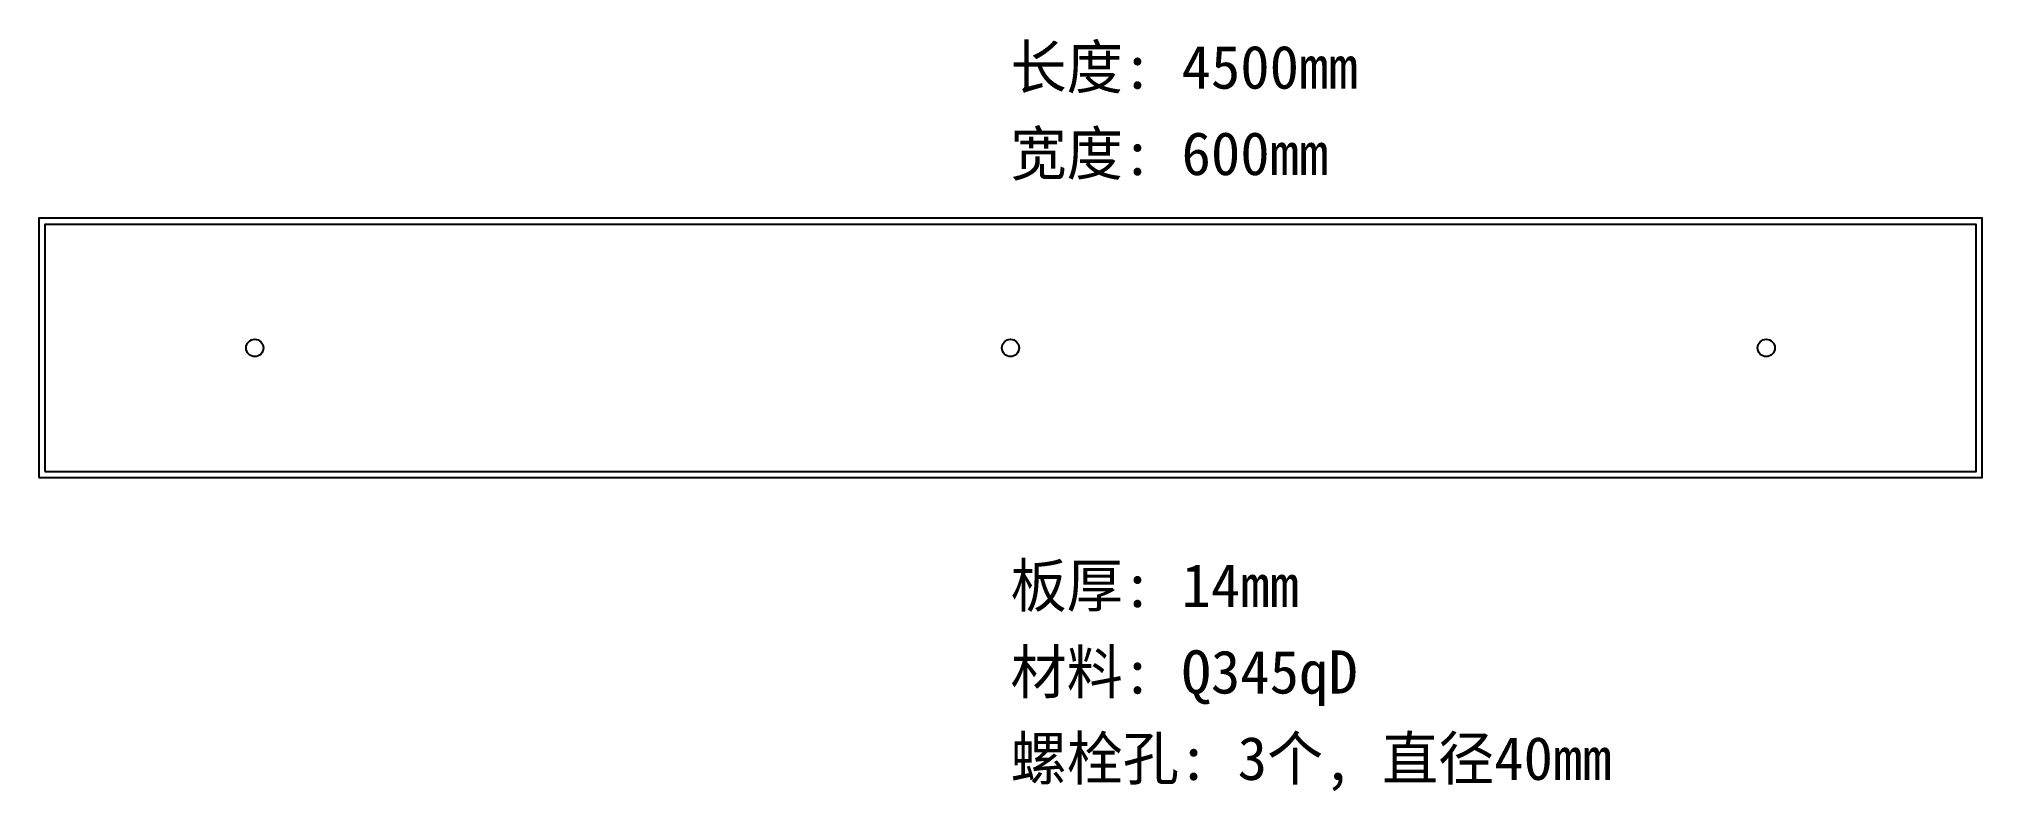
# Model space of a CAD drawing. Header units: millimetres. Extents: x 0 to 4500, y -726 to 1015.
import ezdxf

# ---------------------------------------------------------------- set-up
doc = ezdxf.new("R2010")
doc.units = ezdxf.units.MM
doc.layers.add('轮廓线', color=7, linetype='Continuous')

msp = doc.modelspace()

# ---------------------------------------------------------------- linework, layer by layer
at = {"layer": '轮廓线'}
for points in [[(0, 0), (4500, 0), (4500, 600), (0, 600), (0, 0)], [(14, 14), (4486, 14), (4486, 586), (14, 586), (14, 14)]]:
    msp.add_lwpolyline(points, close=True, dxfattribs=at)
for centre in [(500, 300), (2250, 300), (4000, 300)]:
    msp.add_circle(centre, 20, dxfattribs=at)

# ---------------------------------------------------------------- texts
for s, p in [('长度: 4500mm', (2250, 900)), ('宽度: 600mm', (2250, 700)), ('板厚: 14mm', (2250, -300)), ('材料: Q345qD', (2250, -500)), ('螺栓孔: 3个, 直径40mm', (2250, -700))]:
    msp.add_text(s, height=100).set_placement(p)

doc.saveas('drawing.dxf')
